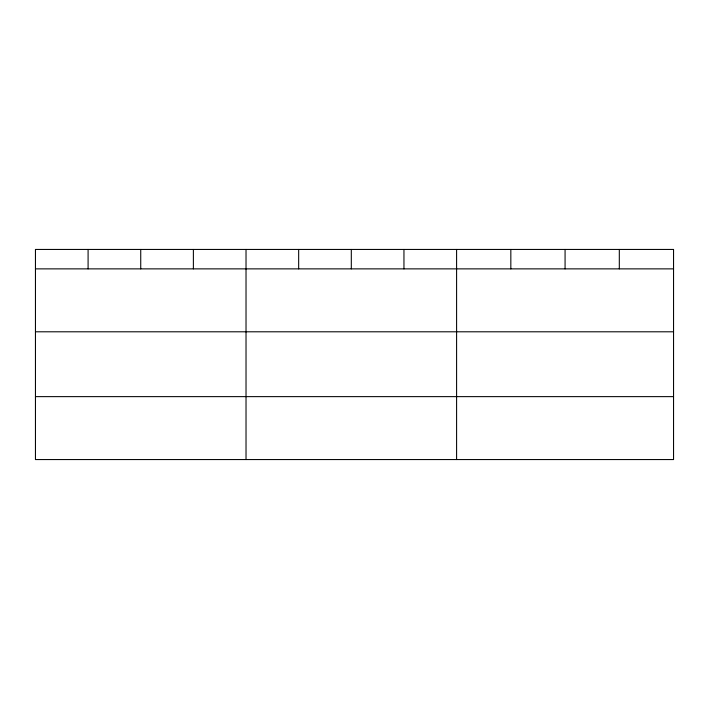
<?xml version="1.0" encoding="UTF-8"?>
<svg xmlns="http://www.w3.org/2000/svg" width="709" height="709" viewBox="0 0 709 709"><rect width="100%" height="100%" fill="white"/><g stroke="black" fill="none" stroke-linecap="round" stroke-linejoin="round"><path stroke-width="1.06" d="M35.45 268.871L673.55 268.871M35.45 331.794L673.55 331.794M35.45 396.632L673.55 396.632M619.311 249.444L619.311 268.871M565.073 249.444L565.073 268.871M510.834 249.444L510.834 268.871M456.596 249.444L456.596 459.556M403.953 249.444L403.953 268.871M351.309 249.444L351.309 268.871M298.666 249.444L298.666 268.871M246.023 249.444L246.023 459.556M193.38 249.444L193.38 268.871M140.737 249.444L140.737 268.871M88.093 249.444L88.093 268.871M673.55 249.444L35.45 249.444L35.45 459.556L673.55 459.556L673.55 249.444"/></g></svg>
